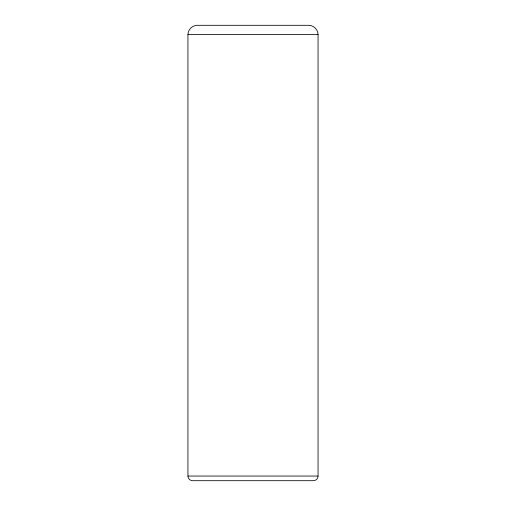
<?xml version="1.0" encoding="UTF-8"?>
<svg xmlns="http://www.w3.org/2000/svg" width="506" height="506" viewBox="0 0 506 506"><rect width="100%" height="100%" fill="white"/><g stroke="black" fill="none" stroke-linecap="round" stroke-linejoin="round"><path stroke-width="0.76" d="M318.059 476.051C318.078 478.556 315.921 480.649 313.448 480.7L192.552 480.7C190.079 480.649 187.922 478.556 187.941 476.051L187.941 34.591C187.973 29.607 192.242 25.401 197.201 25.3L308.799 25.3C313.758 25.401 318.027 29.607 318.059 34.591L318.059 476.051L187.941 476.051M187.941 34.591L318.059 34.591"/></g></svg>
